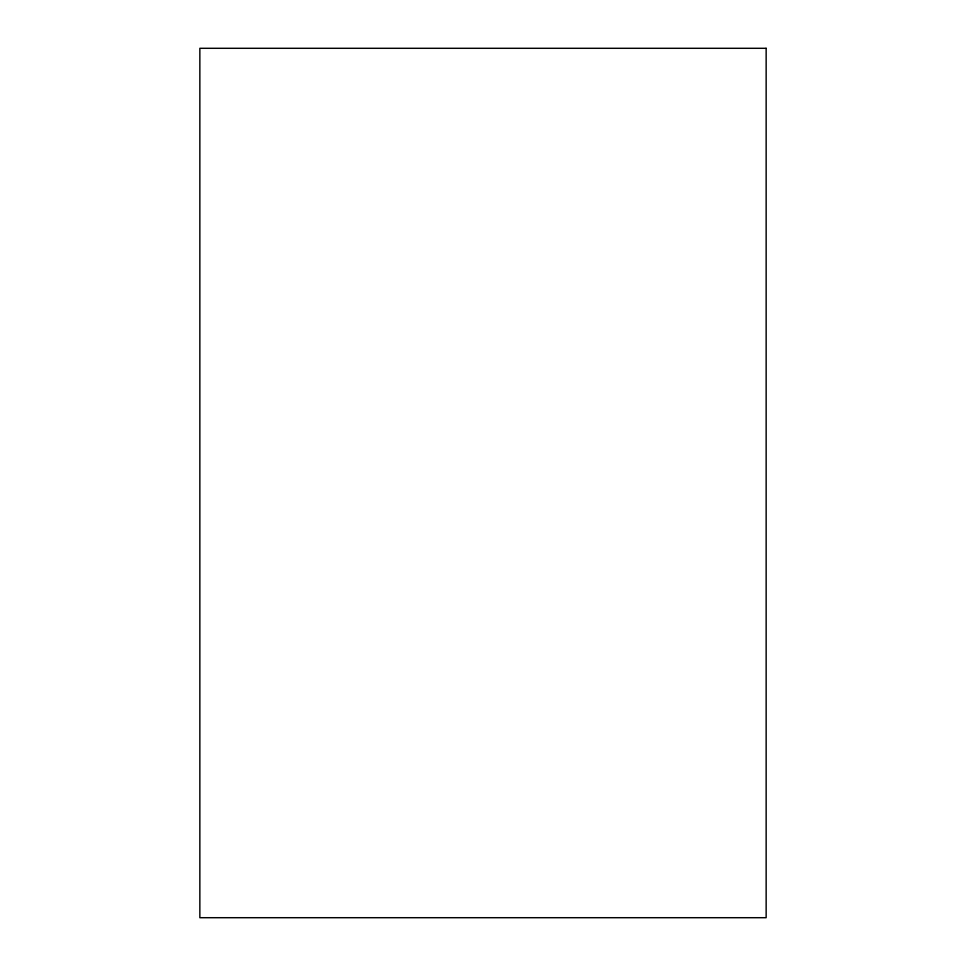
<?xml version="1.0" encoding="UTF-8"?>
<svg xmlns="http://www.w3.org/2000/svg" width="966" height="966" viewBox="0 0 966 966"><rect width="100%" height="100%" fill="white"/><g stroke="black" fill="none" stroke-linecap="round" stroke-linejoin="round"><path stroke-width="1.45" d="M766.147 48.3L199.853 48.3L199.853 917.7L766.147 917.7L766.147 48.3"/></g></svg>
